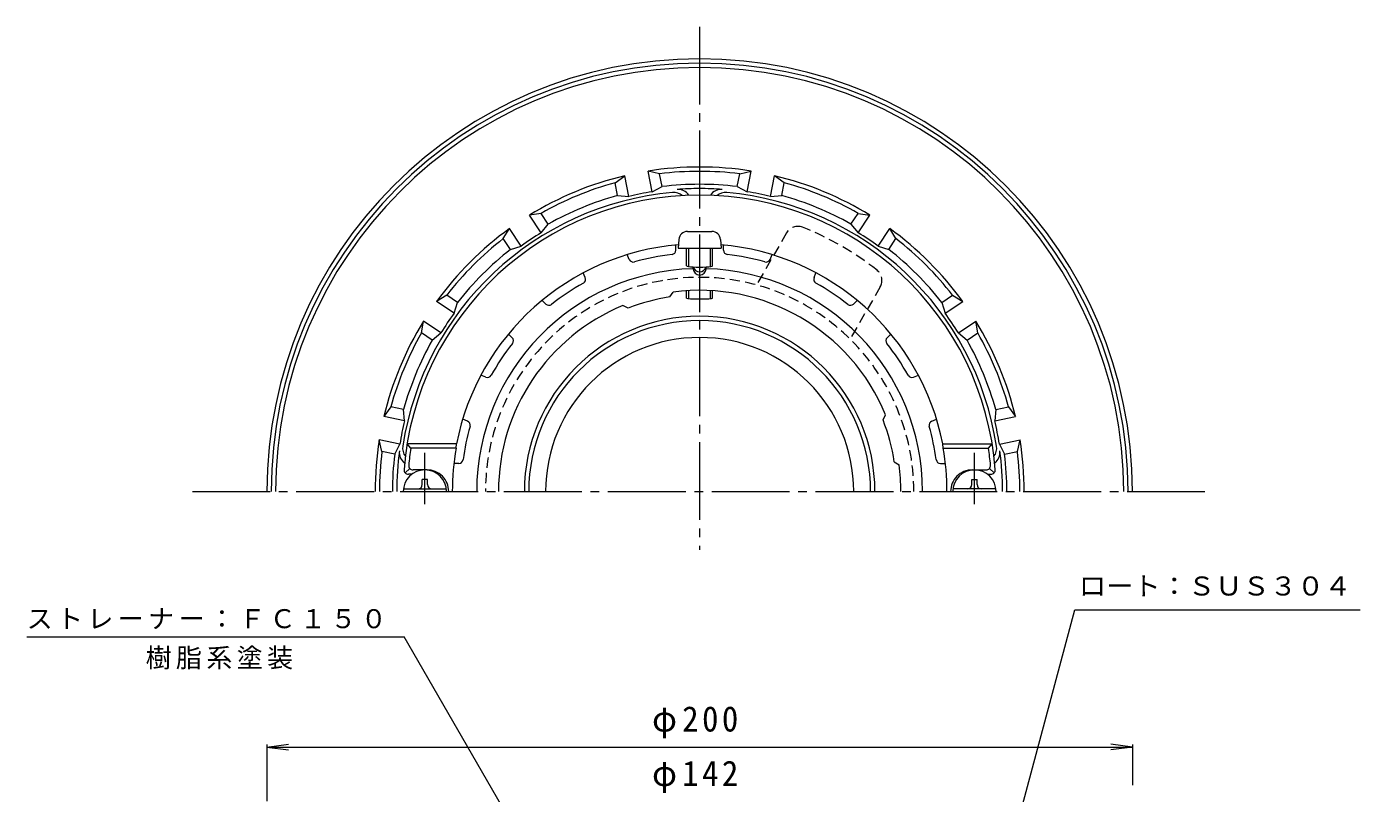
# Model space of a CAD drawing. Units: millimetres, scale not verified. Extents: x -186 to 147, y -232 to 269.
# Drawn here: x -176.1 to 132.1, y 92 to 269.1 of the extents above; entities that cross this region are included whole.
import ezdxf
from ezdxf.enums import TextEntityAlignment as Align

# ---------------------------------------------------------------- set-up
doc = ezdxf.new("R2010")
doc.units = ezdxf.units.MM
doc.header["$LTSCALE"] = 2
for name, pattern in [('CHAIN2', [12, 9, -1, 1, -1]), ('DASHED1', [1.8, 1.2, -0.6]), ('DOUBLE_CHAIN1', [8.8, 5, -1, 0.6, -0.6, 0.6, -1])]:
    doc.linetypes.add(name, pattern=pattern)
for name, color, linetype, lineweight in [('2-0', 3, 'Continuous', 9), ('2-1', 6, 'Continuous', 9), ('2-4', 7, 'Continuous', 9), ('2-5', 7, 'Continuous', 9), ('2-6', 2, 'DOUBLE_CHAIN1', 9), ('2-8', 4, 'Continuous', 9)]:
    doc.layers.add(name, color=color, linetype=linetype, lineweight=lineweight)
doc.styles.add('ＭＳ ゴシック', font='')
doc.styles.get('ＭＳ ゴシック').set_extended_font_data('MS Gothic')

msp = doc.modelspace()

# ---------------------------------------------------------------- linework, layer by layer
at = {"layer": '2-0', "linetype": 'CHAIN2'}
for p, q in [((-20.59, 269.133), (-20.59, 148.201)), ((-84.09, 158.788), (-84.09, 170.618)), ((42.91, 158.788), (42.91, 170.618)), ((-137.804, 161.701), (96.624, 161.701))]:
    msp.add_line(p, q, dxfattribs=at)
at = {"layer": '2-0'}
for p, q in [((-29.841, 235.12), (-32.515, 235.747)), ((-31.565, 230.971), (-32.515, 235.747)), ((-29.255, 232.17), (-29.841, 235.12)), ((-11.926, 232.17), (-11.339, 235.12)), ((-11.339, 235.12), (-8.665, 235.747)), ((-4.221, 229.898), (-3.271, 234.674)), ((-1.041, 233.072), (-3.271, 234.674)), ((-31.565, 230.971), (-29.254, 232.171)), ((-1.628, 230.122), (-1.041, 233.072)), ((-4.221, 229.898), (-1.627, 230.122)), ((-57.234, 225.991), (-59.943, 225.547)), ((-57.238, 221.499), (-59.943, 225.548)), ((-55.562, 223.49), (-57.234, 225.991)), ((-57.238, 221.499), (-55.562, 223.491)), ((20.631, 218.443), (23.336, 222.492)), ((24.784, 220.158), (23.336, 222.491)), ((23.113, 217.657), (24.784, 220.158)), ((20.631, 218.443), (23.113, 217.657)), ((-79.047, 207.075), (-81.381, 205.627)), ((-76.546, 205.404), (-79.047, 207.075)), ((-77.331, 202.922), (-81.38, 205.628)), ((-77.331, 202.922), (-76.546, 205.404)), ((39.207, 198.349), (43.256, 201.054)), ((43.7, 198.344), (43.256, 201.054)), ((39.207, 198.349), (41.199, 196.673)), ((39.207, 198.349), (41.199, 196.673)), ((41.199, 196.673), (43.7, 198.344)), ((-91.961, 181.25), (-93.563, 179.02)), ((-88.787, 178.071), (-93.563, 179.021)), ((-89.011, 180.663), (-91.961, 181.25)), ((-88.787, 178.071), (-89.011, 180.664)), ((47.831, 180.663), (47.607, 178.07)), ((47.607, 178.07), (52.383, 179.02)), ((-89.86, 172.676), (-94.636, 173.626)), ((-91.059, 170.366), (-89.86, 172.676)), ((48.68, 172.676), (53.456, 173.626)), ((48.68, 172.676), (49.879, 170.365))]:
    msp.add_line(p, q, dxfattribs=at)
for points in [[(-39.553, 230.122), (-40.14, 233.072), (-37.909, 234.674)], [(-39.553, 230.122), (-36.959, 229.898), (-37.909, 234.674)], [(-11.926, 232.171), (-9.615, 230.971), (-8.665, 235.747)], [(14.382, 223.49), (16.053, 225.991), (18.763, 225.547)], [(14.382, 223.491), (16.058, 221.498), (18.763, 225.547)], [(-64.293, 217.657), (-65.964, 220.158), (-64.516, 222.491)], [(-64.293, 217.657), (-61.811, 218.443), (-64.516, 222.492)], [(35.366, 205.404), (37.867, 207.075), (40.2, 205.627)], [(35.366, 205.404), (36.151, 202.922), (40.2, 205.627)], [(-82.38, 196.673), (-84.881, 198.344), (-84.436, 201.054)], [(-82.379, 196.674), (-80.387, 198.349), (-84.436, 201.055)], [(47.831, 180.663), (50.781, 181.25), (52.383, 179.02)], [(-91.059, 170.365), (-94.01, 170.952), (-94.636, 173.626)], [(49.879, 170.365), (52.829, 170.952), (53.456, 173.626)]]:
    msp.add_lwpolyline(points, dxfattribs=at)
for centre, radius, start, end in [((-20.59, 161.701), 100, 0.00001, 179.99999), ((-20.59, 161.701), 99, 0.00001, 179.99999), ((-20.59, 161.701), 98, 0, 180), ((-20.59, 161.701), 75, 103.3513, 121.64867), ((-20.59, 161.701), 75, 80.8513, 99.14867), ((-20.59, 161.701), 74, 82.8183, 97.18169), ((-20.59, 161.701), 75, 58.3513, 76.64867), ((-20.59, 161.701), 74, 105.3183, 119.68169), ((-20.59, 161.701), 71, 82.99051, 97.00945), ((-20.59, 161.701), 70.018, 90, 94.27866), ((-25.59, 228.532), 3, 32.78, 94.27878), ((-20.59, 161.701), 70.018, 85.72134, 90), ((-15.59, 228.532), 3, 85.72122, 147.22), ((-20.59, 161.701), 74, 60.3183, 74.68169), ((-20.59, 161.701), 69.404, 95.18411, 171.33986), ((-20.59, 161.701), 71, 105.49051, 119.50945), ((-20.59, 161.701), 70.134, 99.00284, 103.49716), ((-26.59, 227.833), 3, 48.59209, 95.18417), ((-14.59, 227.833), 3, 84.81583, 131.40791), ((-20.59, 161.701), 69.404, 8.66014, 84.81589), ((-20.59, 161.701), 70.134, 76.50284, 80.99716), ((-20.59, 161.701), 71, 60.49051, 74.50945), ((-20.59, 161.701), 75, 125.8513, 144.14867), ((-20.59, 161.701), 75, 35.8513, 54.14867), ((-20.59, 161.701), 74, 127.8183, 142.18169), ((-20.59, 161.701), 70.134, 121.50284, 125.99716), ((-20.59, 161.701), 70.134, 54.00284, 58.49716), ((-20.59, 161.701), 74, 37.8183, 52.18169), ((-20.59, 161.701), 71, 127.99051, 142.00945), ((-20.59, 161.701), 71, 37.99051, 52.00945), ((-20.59, 161.701), 75, 148.3513, 166.64867), ((-20.59, 161.702), 70.134, 144.00284, 148.49716), ((-20.59, 161.701), 40.5, 0.00003, 179.99997), ((-20.59, 161.701), 39.5, 0.00003, 179.99997), ((-20.59, 161.701), 70.134, 31.50284, 35.99716), ((-20.59, 161.701), 75, 13.3513, 31.64867), ((-20.59, 161.701), 74, 150.3183, 164.68169), ((-20.59, 161.701), 74, 15.3183, 29.68169), ((-20.59, 161.701), 71, 150.49051, 164.50945), ((-20.59, 161.701), 71, 15.49051, 29.50945), ((-20.59, 161.702), 70.134, 166.50284, 170.99716), ((-20.59, 161.701), 70.134, 9.00284, 13.49716), ((-20.59, 161.701), 75, 170.8513, 179.99994), ((-20.59, 161.701), 75, 0, 9.14867), ((-20.59, 161.701), 74, 172.8183, 179.99994), ((-20.59, 161.701), 71, 172.99051, 179.99992), ((-20.59, 161.701), 70.018, 172.28354, 179.99998), ((-87.001, 170.699), 3, 172.28357, 233.78224), ((-86.237, 171.699), 3, 171.33992, 217.93097), ((45.056, 171.699), 3, 322.06883, 8.66008), ((45.821, 170.699), 3, 306.2175, 7.71643), ((-20.59, 161.701), 70.018, 0.00002, 7.71646), ((-20.59, 161.701), 71, 0, 7.00945), ((-20.59, 161.701), 74, 0, 7.18169)]:
    msp.add_arc(centre, radius, start, end, dxfattribs=at)
at = {"layer": '2-1'}
for p, q in [((-36.857, 215.344), (-37.316, 216.453)), ((-26.09, 217.486), (-26.09, 218.686)), ((-15.09, 217.486), (-15.09, 218.686)), ((-4.324, 215.344), (-3.864, 216.453)), ((-22.09, 213.199), (-22.09, 213.624)), ((-19.09, 213.199), (-19.09, 213.623)), ((-47.019, 211.135), (-47.479, 212.244)), ((5.839, 211.135), (6.298, 212.244)), ((-27.465, 206.679), (-26.729, 207.794)), ((-56.147, 205.036), (-56.996, 205.885)), ((-37.125, 204.091), (-38.32, 204.688)), ((14.966, 205.036), (15.815, 205.885)), ((-63.925, 197.258), (-64.774, 198.106)), ((22.745, 197.258), (23.594, 198.106)), ((-70.024, 188.13), (-71.133, 188.59)), ((28.843, 188.13), (29.953, 188.59)), ((21.799, 178.235), (22.397, 179.431)), ((-74.233, 177.968), (-75.342, 178.427)), ((33.053, 177.968), (34.162, 178.427)), ((-76.773, 172.701), (-88.201, 172.701)), ((-76.87, 171.701), (-76.773, 172.701)), ((35.593, 172.701), (47.021, 172.701)), ((35.69, 171.701), (35.593, 172.701)), ((-87.557, 167.026), (-88.635, 166.018)), ((-83.59, 166.701), (-86.819, 166.701)), ((-76.249, 168.201), (-77.381, 168.201)), ((24.388, 168.576), (25.503, 167.84)), ((35.069, 168.201), (36.2, 168.201)), ((42.41, 166.701), (45.639, 166.701)), ((46.377, 167.026), (47.455, 166.018)), ((-87.09, 165.701), (-87.905, 165.701)), ((45.91, 165.701), (46.724, 165.701))]:
    msp.add_line(p, q, dxfattribs=at)
for points in [[(-76.87, 171.701), (-87.345, 171.701), (-88.201, 172.701)], [(35.69, 171.701), (46.165, 171.701), (47.021, 172.701)]]:
    msp.add_lwpolyline(points, dxfattribs=at)
for centre, radius, start, end in [((-20.59, 161.701), 68.5, 4.24802, 175.75198), ((-20.59, 161.701), 57.25, 94.93735, 168.92233), ((-20.59, 161.701), 55.162, 96.64603, 105.85387), ((-27.09, 217.486), 1, 276.64659, 359.9993), ((-20.59, 161.701), 57.25, 11.07768, 85.06265), ((-14.09, 217.486), 1, 180.0007, 263.35341), ((-20.59, 161.701), 55.162, 74.14613, 83.35397), ((-20.59, 161.701), 51.52, 91.66841, 180), ((-35.933, 215.727), 1, 202.50082, 285.85338), ((-20.59, 213.221), 1.5, 180.75317, 359.1655), ((-20.59, 213.976), 1.5, 193.49446, 345.80159), ((-20.59, 161.701), 51.52, 0, 88.33159), ((-5.248, 215.727), 1, 254.14662, 337.49918), ((-20.59, 161.701), 55.162, 119.14603, 128.35387), ((-47.943, 210.752), 1, 299.14659, 22.4993), ((6.763, 210.752), 1, 157.5007, 240.85341), ((-20.59, 161.701), 55.162, 51.64613, 60.85397), ((-20.59, 161.701), 45.5, 98.69096, 111.3089), ((-20.59, 161.701), 46.5, 22.41331, 97.58618), ((-20.59, 161.701), 46.5, 112.4135, 180), ((-55.44, 205.743), 1, 225.00082, 308.35338), ((14.259, 205.743), 1, 231.64662, 314.99918), ((-64.632, 196.551), 1, 321.64659, 44.9993), ((23.452, 196.551), 1, 135.0007, 218.35341), ((-20.59, 161.701), 55.162, 141.64603, 150.85387), ((-20.59, 161.701), 55.162, 29.14613, 38.35397), ((-69.641, 189.054), 1, 247.50082, 330.85338), ((28.461, 189.054), 1, 209.14662, 292.49918), ((-20.59, 161.701), 55.162, 164.14603, 172.32523), ((-74.616, 177.044), 1, 344.14659, 67.4993), ((-20.59, 161.701), 45.5, 8.69096, 21.3089), ((33.436, 177.044), 1, 112.5007, 195.85341), ((-20.59, 161.701), 55.162, 7.67477, 15.85397), ((-20.59, 161.701), 67.5, 171.48038, 174.82341), ((-20.59, 161.701), 57.161, 169.92461, 180), ((-20.59, 161.701), 57.161, 0, 10.07539), ((-20.59, 161.701), 67.5, 5.17659, 8.51962), ((-87.905, 166.701), 1, 175.75217, 270), ((-86.819, 167.701), 1, 174.82323, 270), ((-83.59, 161.701), 5, 0, 90.00018), ((-76.249, 169.201), 1, 269.99899, 352.32573), ((-20.59, 161.701), 46.5, 0, 7.5862), ((35.069, 169.201), 1, 187.67427, 270.00101), ((42.41, 161.701), 5, 89.99982, 180), ((45.639, 167.701), 1, 270, 5.17677), ((46.724, 166.701), 1, 270, 4.24783)]:
    msp.add_arc(centre, radius, start, end, dxfattribs=at)
at = {"layer": '2-4'}
for p, q in [((-120.59, 102.639), (-115.633, 103.291)), ((-120.59, 103.239), (-120.59, 90.168)), ((-120.59, 102.639), (79.41, 102.639)), ((-120.59, 102.639), (-115.633, 101.986)), ((79.41, 102.639), (74.453, 103.291)), ((79.41, 102.639), (74.453, 101.986)), ((79.41, 103.239), (79.41, 93.853))]:
    msp.add_line(p, q, dxfattribs=at)
at = {"layer": '2-5'}
for p in [(-176.113, 128.097), (-30.656, 27.288)]:
    msp.add_line(p, (-88.858, 128.097), dxfattribs=at)
msp.add_lwpolyline([(28.349, -6.498), (66.096, 134.375), (132.092, 134.375)], dxfattribs=at)
at = {"layer": '2-6', "linetype": 'DASHED1'}
for p, q in [((-0.511, 221.478), (-7.468, 209.43)), ((21.139, 208.978), (14.183, 196.93))]:
    msp.add_line(p, q, dxfattribs=at)
for centre, radius, start, end in [((2.087, 219.978), 3, 68.53641, 150), ((-21.332, 160.416), 67, 51.46362, 68.53638), ((18.541, 210.478), 3, 330, 51.46359), ((-20.59, 161.701), 49.5, 0, 180)]:
    msp.add_arc(centre, radius, start, end, dxfattribs=at)
at = {"layer": '2-6', "linetype": 'Continuous'}
msp.add_arc((-20.59, 161.701), 35.606, 0, 180, dxfattribs=at)
at = {"layer": '2-8'}
for p, q in [((-25.409, 219.982), (-25.59, 217.908)), ((-23.416, 221.808), (-17.764, 221.808)), ((-15.772, 219.982), (-15.59, 217.908)), ((-25.59, 217.908), (-15.59, 217.908)), ((-23.59, 213.848), (-23.59, 217.908)), ((-23.09, 213.7), (-23.09, 217.908)), ((-18.09, 213.7), (-18.09, 217.908)), ((-17.59, 213.848), (-17.59, 217.908)), ((-23.59, 206.424), (-23.59, 208.104)), ((-23.09, 206.301), (-23.09, 208.134)), ((-18.09, 206.301), (-18.09, 208.134)), ((-17.59, 206.424), (-17.59, 208.104)), ((-84.69, 163.301), (-84.69, 164.451)), ((-83.49, 164.451), (-84.69, 164.451)), ((-83.49, 163.301), (-83.49, 164.451)), ((42.31, 164.451), (43.51, 164.451)), ((42.31, 163.301), (42.31, 164.451)), ((43.51, 163.301), (43.51, 164.451)), ((-89.054, 162.301), (-79.126, 162.301)), ((47.874, 162.301), (37.946, 162.301))]:
    msp.add_line(p, q, dxfattribs=at)
for centre, radius, start, end in [((-23.416, 219.808), 2, 90, 174.99998), ((-17.764, 219.808), 2, 5.00002, 90), ((-84.09, 161.701), 5, 0, 180), ((42.91, 161.701), 5, 0, 180), ((-85.69, 163.301), 1, 270, 0), ((-82.49, 163.301), 1, 180, 270), ((41.31, 163.301), 1, 270, 0), ((44.51, 163.301), 1, 180, 270)]:
    msp.add_arc(centre, radius, start, end, dxfattribs=at)
for centre, ratio, start_param, end_param in [((-20.59, 213.848), 0.0891, 6.2831818, 9.4247745), ((-20.59, 206.424), 0.0743, 6.2831635, 9.4247561)]:
    msp.add_ellipse(centre, major_axis=(-3, 0), ratio=ratio, start_param=start_param, end_param=end_param, dxfattribs=at)

# ---------------------------------------------------------------- texts
at = {"layer": '2-4', "color": 2, "char_height": 5.865, "attachment_point": 7, "style": 'ＭＳ ゴシック'}
for s, insert in [('\\T1.21;\\W0.95;φ200', (-31.59, 104.639)), ('\\T1.21;\\W0.95;φ142', (-31.59, 92.061))]:
    msp.add_mtext(s, dxfattribs=dict(at, insert=insert))
at = {"layer": '2-5', "style": 'ＭＳ ゴシック', "width": 1.05}
msp.add_text('ロート：ＳＵＳ３０４', height=4.399, dxfattribs=at).set_placement((67.04, 136.353), align=Align.BOTTOM_LEFT)
at = {"layer": '2-5', "char_height": 4.399, "attachment_point": 7, "style": 'ＭＳ ゴシック'}
for s, insert in [('\\T1.17;ストレーナー：ＦＣ１５０', (-176.113, 129.889)), ('\\T1.17;樹脂系塗装', (-148.625, 120.583))]:
    msp.add_mtext(s, dxfattribs=dict(at, insert=insert))

doc.saveas('drawing.dxf')
